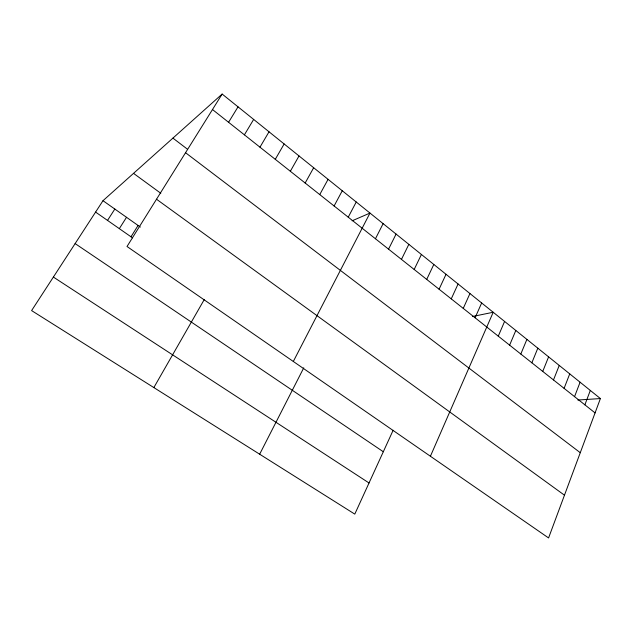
<?xml version="1.0" encoding="UTF-8"?>
<svg xmlns="http://www.w3.org/2000/svg" width="632" height="632" viewBox="0 0 632 632"><rect width="100%" height="100%" fill="white"/><g stroke="black" fill="none" stroke-linecap="round" stroke-linejoin="round"><path stroke-width="0.95" d="M600.4 398.563L548.576 537.943L127.016 246.496L222.148 94.057L600.4 398.563L577.846 400.032M584.877 404.836L590.312 390.442M574.551 396.651L580.089 382.218M564.092 388.356L569.732 373.875M553.49 379.951L559.241 365.43M542.746 371.426L548.6 356.867M531.852 362.792L537.824 348.185M520.815 354.031L526.898 339.392M509.621 345.159L515.823 330.473M498.269 336.161L504.589 321.435M430.416 456.249L493.205 312.263L472.602 316.482M475.09 317.778L481.655 302.973M463.256 308.392L469.947 293.548M393.136 430.274L354.789 514.116L31.6 310.589L102.992 200.7L222.148 94.057M451.256 298.873L458.074 283.989M439.074 289.219L446.034 274.288M426.719 279.415L433.813 264.452M414.181 269.477L421.418 254.475M401.462 259.389L408.841 244.347M388.554 249.15L396.074 234.077M375.455 238.762L383.126 223.649M259.665 454.211L303.755 367.832M293.311 361.465L369.981 213.071L352.119 220.805M348.24 217.187L356.235 201.995M334.107 205.977L342.268 190.753M319.752 194.593L328.079 179.338M305.161 183.027L313.67 167.733M290.341 171.272L299.023 155.946M153.845 387.574L204.255 299.568M275.276 159.327L284.147 143.97M259.965 147.185L269.027 131.796M244.402 134.845L253.661 119.424M228.579 122.292L238.035 106.848M130.998 236.787L138.084 225.458M119.33 228.65L126.519 217.297M107.535 220.418L114.826 209.05M53.38 277.069L369.025 482.974M75.129 243.589L383.316 451.746M95.59 212.091L132.538 237.861M102.992 200.7L140.367 227.07M156.515 199.23L564.471 495.188M133.534 173.365L160.797 193.274M185.547 152.715L580.271 452.702M172.923 138.116L187.206 149.01M212.486 109.534L595.067 412.917"/></g></svg>
